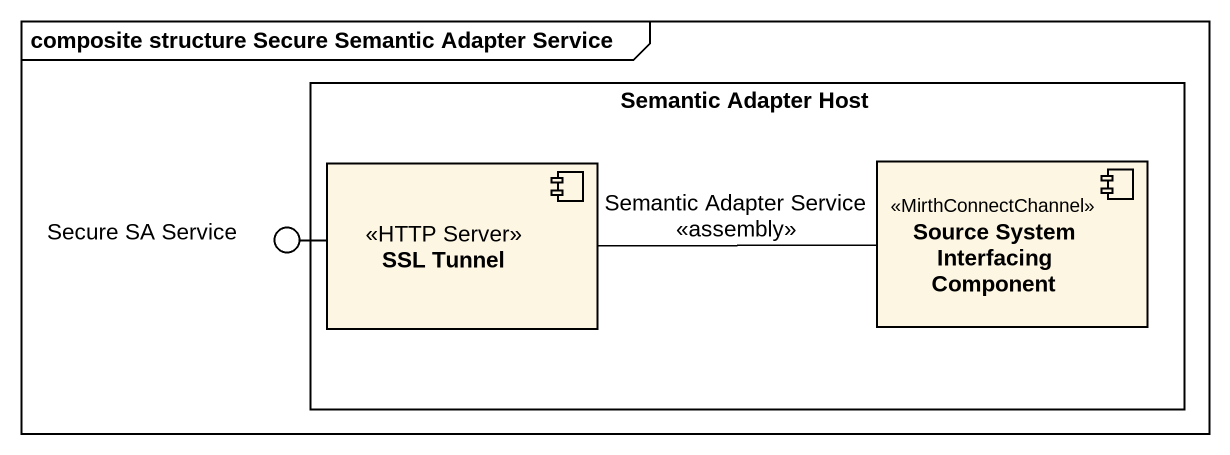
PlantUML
@startuml
mainframe composite structure Secure Semantic Adapter Service
rectangle "Semantic Adapter Host" as Semantic_Adapter_Host {
  component "SSL Tunnel" as SSL_Tunnel <<HTTP Server>>
  component "Source System Interfacing Component" as Source_System_Interfacing <<MirthConnectChannel>>
}
() "Secure SA Service" as Secure_SA_Service
SSL_Tunnel -left- Secure_SA_Service
SSL_Tunnel -right- Source_System_Interfacing : Semantic Adapter Service\n<<assembly>>
@enduml
